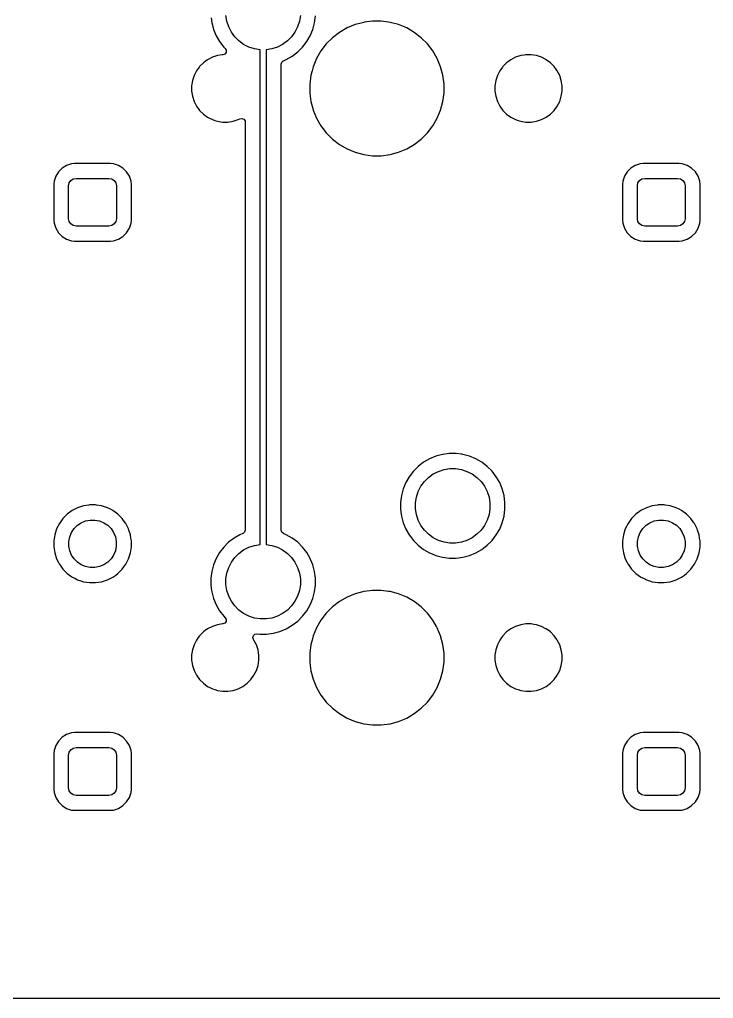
# Model space of a CAD drawing. Extents: x 72 to 176, y -104 to -43.
# Drawn here: x 130.91 to 154.15, y -104.27 to -71.51 of the extents above; entities that cross this region are included whole.
import ezdxf

# ---------------------------------------------------------------- set-up
doc = ezdxf.new("R2010")
doc.units = 0
doc.layers.add('BLACK', color=7, linetype='CONTINUOUS')

msp = doc.modelspace()

# ---------------------------------------------------------------- linework, layer by layer
at = {"layer": 'BLACK', "linetype": 'CONTINUOUS'}
for p, q in [((137.849538, -71.570557), (137.818853, -71.376824)), ((140.311147, -71.376824), (140.280462, -71.570557)), ((140.785548, -71.620988), (140.8155, -71.393484)), ((137.323319, -71.460473), (137.344452, -71.620988)), ((137.344452, -71.620988), (137.391347, -71.796004)), ((137.910151, -71.757104), (137.849538, -71.570557)), ((140.280462, -71.570557), (140.219849, -71.757104)), ((140.726158, -71.842637), (140.785548, -71.620988)), ((142.150038, -71.683114), (141.877499, -71.796004)), ((142.150048, -71.683111), (142.150038, -71.683114)), ((142.300268, -71.64286), (142.150048, -71.683111)), ((142.435007, -71.606757), (142.300268, -71.64286)), ((142.449085, -71.604903), (142.435007, -71.606757)), ((142.727486, -71.56825), (142.449085, -71.604903)), ((142.727494, -71.56825), (142.727486, -71.56825)), ((143.022506, -71.56825), (142.727494, -71.56825)), ((143.022513, -71.56825), (143.022506, -71.56825)), ((143.266113, -71.600321), (143.022513, -71.56825)), ((143.314993, -71.606757), (143.266113, -71.600321)), ((143.599952, -71.683111), (143.314993, -71.606757)), ((143.599954, -71.683112), (143.599952, -71.683111)), ((143.599961, -71.683114), (143.599954, -71.683112)), ((143.8725, -71.796004), (143.599961, -71.683114)), ((137.391347, -71.796004), (137.403842, -71.842637)), ((137.403842, -71.842637), (137.49165, -72.054626)), ((137.49165, -72.054626), (137.491657, -72.05464)), ((137.491657, -72.05464), (137.606392, -72.253367)), ((137.9992, -71.931873), (137.910151, -71.757104)), ((138.114493, -72.09056), (137.9992, -71.931873)), ((140.1308, -71.931873), (140.015507, -72.09056)), ((140.219849, -71.757104), (140.1308, -71.931873)), ((140.523611, -72.253362), (140.638344, -72.054638)), ((140.638344, -72.054638), (140.726158, -71.842637)), ((141.622006, -71.943511), (141.387959, -72.123102)), ((141.877489, -71.796008), (141.622006, -71.943511)), ((141.877499, -71.796004), (141.877489, -71.796008)), ((143.87251, -71.796008), (143.8725, -71.796004)), ((144.127993, -71.943511), (143.87251, -71.796008)), ((144.36204, -72.123102), (144.127993, -71.943511)), ((137.606392, -72.253367), (137.746081, -72.435411)), ((138.25319, -72.229257), (138.114493, -72.09056)), ((138.411877, -72.34455), (138.25319, -72.229257)), ((138.586646, -72.433599), (138.411877, -72.34455)), ((139.718123, -72.34455), (139.543354, -72.433599)), ((139.87681, -72.229257), (139.718123, -72.34455)), ((140.015507, -72.09056), (139.87681, -72.229257)), ((140.383919, -72.435411), (140.523611, -72.253362)), ((141.179352, -72.331709), (140.999761, -72.565756)), ((141.179358, -72.331702), (141.179352, -72.331709)), ((141.387952, -72.123108), (141.179358, -72.331702)), ((141.387959, -72.123102), (141.387952, -72.123108)), ((144.362047, -72.123108), (144.36204, -72.123102)), ((144.570641, -72.331702), (144.362047, -72.123108)), ((144.570647, -72.331709), (144.570641, -72.331702)), ((144.750238, -72.565756), (144.570647, -72.331709)), ((137.531443, -72.720964), (137.36296, -72.775706)), ((137.706423, -72.693249), (137.531443, -72.720964)), ((137.707967, -72.693128), (137.706423, -72.693249)), ((137.713403, -72.692934), (137.707967, -72.693128)), ((137.778867, -72.668517), (137.713403, -72.692934)), ((137.746081, -72.435411), (137.746089, -72.43542)), ((137.746089, -72.43542), (137.792238, -72.481569)), ((137.820739, -72.612584), (137.778867, -72.668517)), ((137.792238, -72.481569), (137.825723, -72.542892)), ((137.825723, -72.542892), (137.820739, -72.612584)), ((138.773193, -72.494212), (138.586646, -72.433599)), ((138.965, -72.524591), (138.773193, -72.494212)), ((138.965, -89.082908), (138.965, -72.524591)), ((139.356807, -72.494212), (139.165, -72.524591)), ((139.165, -72.524591), (139.165, -89.082908)), ((139.543354, -72.433599), (139.356807, -72.494212)), ((140.039612, -72.737361), (140.221661, -72.597669)), ((140.221661, -72.597669), (140.221665, -72.597664)), ((140.221665, -72.597664), (140.22167, -72.597661)), ((140.22167, -72.597661), (140.383911, -72.43542)), ((140.383911, -72.43542), (140.383914, -72.435415)), ((140.383914, -72.435415), (140.383919, -72.435411)), ((140.999761, -72.565756), (140.852258, -72.821239)), ((144.896815, -72.819636), (144.750238, -72.565756)), ((147.691443, -72.720964), (147.52296, -72.775706)), ((147.808095, -72.702488), (147.691443, -72.720964)), ((147.866421, -72.69325), (147.808095, -72.702488)), ((148.043579, -72.69325), (147.866421, -72.69325)), ((148.131067, -72.707107), (148.043579, -72.69325)), ((148.218556, -72.720964), (148.131067, -72.707107)), ((148.387039, -72.775706), (148.218556, -72.720964)), ((137.061783, -72.960269), (136.936519, -73.085533)), ((137.061784, -72.960269), (137.061783, -72.960269)), ((137.061786, -72.960267), (137.061784, -72.960269)), ((137.123338, -72.915546), (137.061786, -72.960267)), ((137.205109, -72.856136), (137.123338, -72.915546)), ((137.362957, -72.775707), (137.205109, -72.856136)), ((137.36296, -72.775706), (137.362957, -72.775707)), ((139.6655, -73.007596), (139.685185, -72.940557)), ((139.6655, -73.671236), (139.6655, -73.007596)), ((139.685185, -72.940557), (139.737989, -72.894802)), ((139.737989, -72.894802), (139.742048, -72.893035)), ((139.742048, -72.893035), (139.840876, -72.852099)), ((139.840876, -72.852098), (139.840888, -72.852094)), ((139.840876, -72.852099), (139.840876, -72.852098)), ((139.840888, -72.852094), (140.039612, -72.737361)), ((140.852254, -72.821249), (140.739364, -73.093788)), ((140.852258, -72.821239), (140.852254, -72.821249)), ((144.897743, -72.821243), (144.896815, -72.819636)), ((145.010639, -73.093798), (144.897743, -72.821243)), ((147.221783, -72.960269), (147.096519, -73.085533)), ((147.221784, -72.960269), (147.221783, -72.960269)), ((147.221786, -72.960267), (147.221784, -72.960269)), ((147.283338, -72.915546), (147.221786, -72.960267)), ((147.365109, -72.856136), (147.283338, -72.915546)), ((147.522957, -72.775707), (147.365109, -72.856136)), ((147.52296, -72.775706), (147.522957, -72.775707)), ((148.387042, -72.775707), (148.387039, -72.775706)), ((148.536953, -72.852092), (148.387042, -72.775707)), ((148.54489, -72.856136), (148.536953, -72.852092)), ((148.688214, -72.960267), (148.54489, -72.856136)), ((148.813483, -73.085536), (148.688214, -72.960267)), ((136.832386, -73.228859), (136.751957, -73.386707)), ((136.918643, -73.110138), (136.832386, -73.228859)), ((136.936517, -73.085536), (136.918643, -73.110138)), ((136.936519, -73.085534), (136.936517, -73.085536)), ((136.936519, -73.085533), (136.936519, -73.085534)), ((140.663006, -73.378765), (140.6245, -73.671236)), ((140.663008, -73.378754), (140.663006, -73.378765)), ((140.703172, -73.22886), (140.663008, -73.378754)), ((140.739361, -73.093798), (140.703172, -73.22886)), ((140.739364, -73.093788), (140.739361, -73.093798)), ((145.086993, -73.378757), (145.010639, -73.093798)), ((145.1255, -73.671244), (145.086993, -73.378757)), ((146.992386, -73.228859), (146.911957, -73.386707)), ((147.078643, -73.110138), (146.992386, -73.228859)), ((147.096517, -73.085536), (147.078643, -73.110138)), ((147.096519, -73.085534), (147.096517, -73.085536)), ((147.096519, -73.085533), (147.096519, -73.085534)), ((148.894261, -73.196718), (148.813483, -73.085536)), ((148.917613, -73.228859), (148.894261, -73.196718)), ((148.998042, -73.386707), (148.917613, -73.228859)), ((136.697214, -73.555193), (136.6695, -73.730171)), ((136.751956, -73.38671), (136.697214, -73.555193)), ((136.751957, -73.386707), (136.751956, -73.38671)), ((139.6655, -77.028733), (139.6655, -73.671236)), ((140.6245, -73.671236), (140.6245, -73.966263)), ((145.1255, -73.730171), (145.1255, -73.671244)), ((146.857214, -73.555193), (146.8295, -73.730171)), ((146.911956, -73.38671), (146.857214, -73.555193)), ((146.911957, -73.386707), (146.911956, -73.38671)), ((148.998042, -73.386708), (148.998042, -73.386707)), ((149.052786, -73.555195), (148.998042, -73.386708)), ((149.0805, -73.730171), (149.052786, -73.555195)), ((136.6695, -73.730171), (136.6695, -73.907328)), ((136.6695, -73.907328), (136.697214, -74.082306)), ((140.6245, -73.966263), (140.639778, -74.082305)), ((145.086993, -74.258743), (145.1255, -73.966256)), ((145.1255, -73.966256), (145.1255, -73.730171)), ((146.8295, -73.730171), (146.8295, -73.907328)), ((146.8295, -73.907328), (146.857214, -74.082306)), ((149.052786, -74.082305), (149.0805, -73.907329)), ((149.0805, -73.907329), (149.0805, -73.730171)), ((136.697214, -74.082306), (136.751956, -74.250789)), ((136.751956, -74.250789), (136.751957, -74.250792)), ((136.751957, -74.250792), (136.801724, -74.348463)), ((136.801724, -74.348463), (136.832386, -74.40864)), ((140.639778, -74.082305), (140.663007, -74.258743)), ((140.663007, -74.258743), (140.725835, -74.493221)), ((145.010639, -74.543702), (145.086993, -74.258743)), ((146.857214, -74.082306), (146.911956, -74.250789)), ((146.911956, -74.250789), (146.911957, -74.250792)), ((146.911957, -74.250792), (146.961724, -74.348463)), ((146.961724, -74.348463), (146.992386, -74.40864)), ((148.917614, -74.40864), (148.998042, -74.250792)), ((148.998042, -74.250792), (149.052786, -74.082305)), ((136.832386, -74.40864), (136.936517, -74.551964)), ((136.936517, -74.551964), (137.061786, -74.677233)), ((137.061786, -74.677233), (137.20511, -74.781364)), ((140.725835, -74.493221), (140.739361, -74.543701)), ((140.739361, -74.543701), (140.739364, -74.543711)), ((140.739364, -74.543711), (140.852254, -74.81625)), ((144.897743, -74.816257), (145.010639, -74.543702)), ((146.992386, -74.40864), (147.096517, -74.551964)), ((147.096517, -74.551964), (147.221786, -74.677233)), ((147.221786, -74.677233), (147.36511, -74.781364)), ((148.54489, -74.781364), (148.688214, -74.677233)), ((148.688214, -74.677233), (148.813483, -74.551964)), ((148.813483, -74.551964), (148.917614, -74.40864)), ((137.20511, -74.781364), (137.24512, -74.80175)), ((137.24512, -74.80175), (137.362957, -74.861792)), ((137.362957, -74.861792), (137.36296, -74.861793)), ((137.36296, -74.861793), (137.447201, -74.889164)), ((137.447201, -74.889164), (137.531445, -74.916536)), ((137.531445, -74.916536), (137.706421, -74.94425)), ((137.706421, -74.94425), (137.706422, -74.94425)), ((137.706422, -74.94425), (137.883578, -74.94425)), ((137.883578, -74.94425), (137.883579, -74.94425)), ((137.883579, -74.94425), (138.058555, -74.916536)), ((138.058555, -74.916536), (138.227042, -74.861792)), ((138.227042, -74.861792), (138.284205, -74.832665)), ((138.284205, -74.832665), (138.352873, -74.819769)), ((138.352873, -74.819769), (138.417613, -74.846044)), ((138.417613, -74.846044), (138.457871, -74.90315)), ((138.457871, -74.90315), (138.4645, -74.94315)), ((138.4645, -74.94315), (138.4645, -88.599903)), ((140.852254, -74.81625), (140.852258, -74.81626)), ((140.852258, -74.81626), (140.999761, -75.071743)), ((144.750238, -75.071744), (144.897743, -74.816257)), ((147.36511, -74.781364), (147.40512, -74.80175)), ((147.40512, -74.80175), (147.522957, -74.861792)), ((147.522957, -74.861792), (147.52296, -74.861793)), ((147.52296, -74.861793), (147.607201, -74.889164)), ((147.607201, -74.889164), (147.691445, -74.916536)), ((147.691445, -74.916536), (147.866421, -74.94425)), ((147.866421, -74.94425), (147.866422, -74.94425)), ((147.866422, -74.94425), (148.043578, -74.94425)), ((148.043578, -74.94425), (148.043579, -74.94425)), ((148.043579, -74.94425), (148.218555, -74.916536)), ((148.218555, -74.916536), (148.387042, -74.861792)), ((148.387042, -74.861792), (148.54489, -74.781364)), ((140.999761, -75.071743), (141.179352, -75.30579)), ((141.179352, -75.30579), (141.179358, -75.305797)), ((141.179358, -75.305797), (141.387952, -75.514391)), ((144.362042, -75.514396), (144.570646, -75.305792)), ((144.570646, -75.305792), (144.750238, -75.071744)), ((141.387952, -75.514391), (141.387959, -75.514397)), ((141.387959, -75.514397), (141.622006, -75.693988)), ((144.127994, -75.693988), (144.362042, -75.514396)), ((141.622006, -75.693988), (141.877489, -75.841491)), ((141.877489, -75.841491), (141.87749, -75.841491)), ((141.87749, -75.841491), (141.877493, -75.841493)), ((141.877493, -75.841493), (142.150048, -75.954389)), ((142.150048, -75.954389), (142.435007, -76.030743)), ((143.314993, -76.030743), (143.599952, -75.954389)), ((143.599952, -75.954389), (143.872507, -75.841493)), ((143.872507, -75.841493), (144.127994, -75.693988)), ((132.749981, -76.328251), (132.647203, -76.33875)), ((132.749998, -76.32825), (132.749981, -76.328251)), ((133.95001, -76.32825), (132.749998, -76.32825)), ((134.052795, -76.33875), (133.95001, -76.32825)), ((142.435007, -76.030743), (142.727494, -76.06925)), ((142.727494, -76.06925), (142.727501, -76.06925)), ((142.727501, -76.06925), (143.022499, -76.06925)), ((143.022499, -76.06925), (143.022506, -76.06925)), ((143.022506, -76.06925), (143.314993, -76.030743)), ((151.799981, -76.328251), (151.697203, -76.33875)), ((151.799998, -76.32825), (151.799981, -76.328251)), ((153.00001, -76.32825), (151.799998, -76.32825)), ((153.102795, -76.33875), (153.00001, -76.32825)), ((132.207289, -76.610092), (132.115187, -76.759413)), ((132.331342, -76.486039), (132.207289, -76.610092)), ((132.480663, -76.393937), (132.331342, -76.486039)), ((132.480668, -76.393935), (132.480663, -76.393937)), ((132.6472, -76.338751), (132.480668, -76.393935)), ((132.647203, -76.33875), (132.6472, -76.338751)), ((134.052797, -76.338751), (134.052795, -76.33875)), ((134.219334, -76.393936), (134.052797, -76.338751)), ((134.368656, -76.486038), (134.219334, -76.393936)), ((134.492712, -76.610094), (134.368656, -76.486038)), ((134.584814, -76.759416), (134.492712, -76.610094)), ((151.257289, -76.610092), (151.165187, -76.759413)), ((151.381342, -76.486039), (151.257289, -76.610092)), ((151.530663, -76.393937), (151.381342, -76.486039)), ((151.530668, -76.393935), (151.530663, -76.393937)), ((151.6972, -76.338751), (151.530668, -76.393935)), ((151.697203, -76.33875), (151.6972, -76.338751)), ((153.102797, -76.338751), (153.102795, -76.33875)), ((153.269334, -76.393936), (153.102797, -76.338751)), ((153.418656, -76.486038), (153.269334, -76.393936)), ((153.542712, -76.610094), (153.418656, -76.486038)), ((153.634814, -76.759416), (153.542712, -76.610094)), ((132.06, -76.925954), (132.0495, -77.028733)), ((132.060001, -76.925954), (132.06, -76.925954)), ((132.115186, -76.759416), (132.060001, -76.925953)), ((132.060001, -76.925953), (132.060001, -76.925954)), ((132.115187, -76.759413), (132.115186, -76.759416)), ((132.55, -77.07875), (132.56903, -76.983079)), ((132.56903, -76.983079), (132.623223, -76.901973)), ((132.623223, -76.901973), (132.704329, -76.84778)), ((132.704329, -76.84778), (132.8, -76.82875)), ((132.8, -76.82875), (133.9, -76.82875)), ((133.9, -76.82875), (133.995671, -76.84778)), ((133.995671, -76.84778), (134.076777, -76.901973)), ((134.076777, -76.901973), (134.13097, -76.983079)), ((134.13097, -76.983079), (134.15, -77.07875)), ((134.639999, -76.925953), (134.584814, -76.759416)), ((134.650499, -77.028742), (134.639999, -76.925953)), ((151.11, -76.925954), (151.0995, -77.028733)), ((151.110001, -76.925954), (151.11, -76.925954)), ((151.165186, -76.759416), (151.110001, -76.925953)), ((151.110001, -76.925953), (151.110001, -76.925954)), ((151.165187, -76.759413), (151.165186, -76.759416)), ((151.6, -77.07875), (151.61903, -76.983079)), ((151.61903, -76.983079), (151.673223, -76.901973)), ((151.673223, -76.901973), (151.754329, -76.84778)), ((151.754329, -76.84778), (151.85, -76.82875)), ((151.85, -76.82875), (152.95, -76.82875)), ((152.95, -76.82875), (153.045671, -76.84778)), ((153.045671, -76.84778), (153.126777, -76.901973)), ((153.126777, -76.901973), (153.18097, -76.983079)), ((153.18097, -76.983079), (153.2, -77.07875)), ((153.689999, -76.925953), (153.634814, -76.759416)), ((153.700499, -77.028742), (153.689999, -76.925953)), ((132.0495, -77.028733), (132.0495, -78.228751)), ((132.55, -78.17875), (132.55, -77.07875)), ((134.15, -77.07875), (134.15, -78.17875)), ((134.6505, -78.228759), (134.650499, -77.028742)), ((139.6655, -87.674008), (139.6655, -77.028733)), ((151.0995, -77.028733), (151.0995, -78.228751)), ((151.6, -78.17875), (151.6, -77.07875)), ((153.2, -77.07875), (153.2, -78.17875)), ((153.7005, -78.228759), (153.700499, -77.028742)), ((132.0495, -78.228751), (132.049501, -78.228768)), ((132.049501, -78.228768), (132.06, -78.331546)), ((132.56903, -78.274421), (132.55, -78.17875)), ((132.623223, -78.355527), (132.56903, -78.274421)), ((134.13097, -78.274421), (134.076777, -78.355527)), ((134.15, -78.17875), (134.13097, -78.274421)), ((134.639999, -78.331547), (134.6505, -78.228759)), ((151.0995, -78.228751), (151.099501, -78.228768)), ((151.099501, -78.228768), (151.11, -78.331546)), ((151.61903, -78.274421), (151.6, -78.17875)), ((151.673223, -78.355527), (151.61903, -78.274421)), ((153.18097, -78.274421), (153.126777, -78.355527)), ((153.2, -78.17875), (153.18097, -78.274421)), ((153.689999, -78.331547), (153.7005, -78.228759)), ((132.06, -78.331546), (132.060001, -78.331549)), ((132.060001, -78.331549), (132.115185, -78.498081)), ((132.115185, -78.498081), (132.115186, -78.498084)), ((132.115186, -78.498084), (132.207288, -78.647406)), ((132.704329, -78.40972), (132.623223, -78.355527)), ((132.8, -78.42875), (132.704329, -78.40972)), ((133.9, -78.42875), (132.8, -78.42875)), ((133.995671, -78.40972), (133.9, -78.42875)), ((134.076777, -78.355527), (133.995671, -78.40972)), ((134.492712, -78.647406), (134.584814, -78.498084)), ((134.584814, -78.498084), (134.639999, -78.331547)), ((151.11, -78.331546), (151.110001, -78.331549)), ((151.110001, -78.331549), (151.165185, -78.498081)), ((151.165185, -78.498081), (151.165186, -78.498084)), ((151.165186, -78.498084), (151.257288, -78.647406)), ((151.754329, -78.40972), (151.673223, -78.355527)), ((151.85, -78.42875), (151.754329, -78.40972)), ((152.95, -78.42875), (151.85, -78.42875)), ((153.045671, -78.40972), (152.95, -78.42875)), ((153.126777, -78.355527), (153.045671, -78.40972)), ((153.542712, -78.647406), (153.634814, -78.498084)), ((153.634814, -78.498084), (153.689999, -78.331547)), ((132.207288, -78.647406), (132.331344, -78.771462)), ((132.331344, -78.771462), (132.480666, -78.863564)), ((132.480666, -78.863564), (132.647203, -78.918749)), ((132.647203, -78.918749), (132.749991, -78.92925)), ((132.749991, -78.92925), (133.950008, -78.929249)), ((133.950008, -78.929249), (134.052797, -78.918749)), ((134.052797, -78.918749), (134.219334, -78.863564)), ((134.219334, -78.863564), (134.368656, -78.771462)), ((134.368656, -78.771462), (134.492712, -78.647406)), ((151.257288, -78.647406), (151.381344, -78.771462)), ((151.381344, -78.771462), (151.530666, -78.863564)), ((151.530666, -78.863564), (151.697203, -78.918749)), ((151.697203, -78.918749), (151.799991, -78.92925)), ((151.799991, -78.92925), (153.000008, -78.929249)), ((153.000008, -78.929249), (153.102797, -78.918749)), ((153.102797, -78.918749), (153.269334, -78.863564)), ((153.269334, -78.863564), (153.418656, -78.771462)), ((153.418656, -78.771462), (153.542712, -78.647406)), ((144.851112, -86.127592), (144.639123, -86.2154)), ((144.979076, -86.093304), (144.851112, -86.127592)), ((145.072762, -86.068202), (144.979076, -86.093304)), ((145.083715, -86.066759), (145.072762, -86.068202)), ((145.300258, -86.03825), (145.083715, -86.066759)), ((145.300266, -86.03825), (145.300258, -86.03825)), ((145.529734, -86.03825), (145.300266, -86.03825)), ((145.529741, -86.03825), (145.529734, -86.03825)), ((145.719215, -86.063196), (145.529741, -86.03825)), ((145.757238, -86.068202), (145.719215, -86.063196)), ((145.978887, -86.127592), (145.757238, -86.068202)), ((146.190876, -86.2154), (145.978887, -86.127592)), ((144.258338, -86.469831), (144.096081, -86.632088)), ((144.440382, -86.330142), (144.258338, -86.469831)), ((144.639109, -86.215407), (144.440382, -86.330142)), ((144.639123, -86.2154), (144.639109, -86.215407)), ((146.19089, -86.215407), (146.190876, -86.2154)), ((146.389617, -86.330142), (146.19089, -86.215407)), ((146.571661, -86.469831), (146.389617, -86.330142)), ((146.57167, -86.469839), (146.571661, -86.469831)), ((146.733911, -86.63208), (146.57167, -86.469839)), ((143.956392, -86.814132), (143.841657, -87.012859)), ((144.096081, -86.632088), (143.956392, -86.814132)), ((144.60319, -86.838243), (144.761877, -86.72295)), ((144.761877, -86.72295), (144.936646, -86.633901)), ((144.936646, -86.633901), (145.123193, -86.573288)), ((145.123193, -86.573288), (145.316926, -86.542603)), ((145.316926, -86.542603), (145.513074, -86.542603)), ((145.513074, -86.542603), (145.706807, -86.573288)), ((145.706807, -86.573288), (145.893354, -86.633901)), ((145.893354, -86.633901), (146.068123, -86.72295)), ((146.068123, -86.72295), (146.22681, -86.838243)), ((146.733918, -86.632088), (146.733911, -86.63208)), ((146.873607, -86.814132), (146.733918, -86.632088)), ((146.873608, -86.814135), (146.873607, -86.814132)), ((146.873611, -86.814138), (146.873608, -86.814135)), ((146.988344, -87.012862), (146.873611, -86.814138)), ((143.84165, -87.012873), (143.753842, -87.224862)), ((143.841657, -87.012859), (143.84165, -87.012873)), ((144.260151, -87.310396), (144.3492, -87.135627)), ((144.3492, -87.135627), (144.464493, -86.97694)), ((144.464493, -86.97694), (144.60319, -86.838243)), ((146.22681, -86.838243), (146.365507, -86.97694)), ((146.365507, -86.97694), (146.4808, -87.135627)), ((146.4808, -87.135627), (146.569849, -87.310396)), ((147.076158, -87.224863), (146.988344, -87.012862)), ((143.694451, -87.44652), (143.6645, -87.674008)), ((143.694453, -87.446509), (143.694451, -87.44652)), ((143.753842, -87.224862), (143.694453, -87.446509)), ((144.199538, -87.496943), (144.260151, -87.310396)), ((146.569849, -87.310396), (146.630462, -87.496943)), ((147.135548, -87.446512), (147.076158, -87.224863)), ((147.1655, -87.674016), (147.135548, -87.446512)), ((133.045465, -87.790272), (132.850776, -87.853531)), ((133.223329, -87.762101), (133.045465, -87.790272)), ((133.247648, -87.75825), (133.223329, -87.762101)), ((133.452352, -87.75825), (133.247648, -87.75825)), ((133.479995, -87.762628), (133.452352, -87.75825)), ((133.654534, -87.790272), (133.479995, -87.762628)), ((133.849223, -87.853531), (133.654534, -87.790272)), ((139.6655, -88.599903), (139.6655, -87.674008)), ((143.6645, -87.674008), (143.6645, -87.903491)), ((144.168853, -87.690676), (144.199538, -87.496943)), ((144.168853, -87.886824), (144.168853, -87.690676)), ((146.630462, -87.496943), (146.661147, -87.690676)), ((146.661147, -87.690676), (146.661147, -87.886824)), ((147.1655, -87.903484), (147.1655, -87.674016)), ((152.095465, -87.790272), (151.900776, -87.853531)), ((152.273329, -87.762101), (152.095465, -87.790272)), ((152.297648, -87.75825), (152.273329, -87.762101)), ((152.502352, -87.75825), (152.297648, -87.75825)), ((152.529995, -87.762628), (152.502352, -87.75825)), ((152.704534, -87.790272), (152.529995, -87.762628)), ((152.899223, -87.853531), (152.704534, -87.790272)), ((132.502786, -88.066778), (132.358028, -88.211536)), ((132.668386, -87.946465), (132.502786, -88.066778)), ((132.850776, -87.853531), (132.668386, -87.946465)), ((133.947273, -87.903491), (133.849223, -87.853531)), ((134.03161, -87.946463), (133.947273, -87.903491)), ((134.031612, -87.946464), (134.03161, -87.946463)), ((134.031613, -87.946465), (134.031612, -87.946464)), ((134.197213, -88.066778), (134.031613, -87.946465)), ((134.341971, -88.211536), (134.197213, -88.066778)), ((143.6645, -87.903491), (143.685998, -88.066778)), ((143.685998, -88.066778), (143.694452, -88.130988)), ((144.199538, -88.080557), (144.168853, -87.886824)), ((144.260151, -88.267104), (144.199538, -88.080557)), ((146.630462, -88.080557), (146.569849, -88.267104)), ((146.661147, -87.886824), (146.630462, -88.080557)), ((147.135548, -88.130988), (147.1655, -87.903484)), ((151.552786, -88.066778), (151.408028, -88.211536)), ((151.718386, -87.946465), (151.552786, -88.066778)), ((151.900776, -87.853531), (151.718386, -87.946465)), ((152.997273, -87.903491), (152.899223, -87.853531)), ((153.08161, -87.946463), (152.997273, -87.903491)), ((153.081612, -87.946464), (153.08161, -87.946463)), ((153.081613, -87.946465), (153.081612, -87.946464)), ((153.247213, -88.066778), (153.081613, -87.946465)), ((153.391971, -88.211536), (153.247213, -88.066778)), ((132.237715, -88.377136), (132.144781, -88.559526)), ((132.358028, -88.211536), (132.237715, -88.377136)), ((132.731592, -88.551235), (132.842485, -88.440342)), ((132.842485, -88.440342), (132.972883, -88.353213)), ((132.972883, -88.353213), (133.117772, -88.293198)), ((133.117772, -88.293198), (133.271586, -88.262602)), ((133.271586, -88.262602), (133.428414, -88.262602)), ((133.428414, -88.262602), (133.582228, -88.293198)), ((133.582228, -88.293198), (133.727117, -88.353213)), ((133.727117, -88.353213), (133.857515, -88.440342)), ((133.857515, -88.440342), (133.968408, -88.551235)), ((134.444485, -88.352637), (134.341971, -88.211536)), ((134.462287, -88.37714), (134.444485, -88.352637)), ((134.521503, -88.493357), (134.462287, -88.37714)), ((143.694452, -88.130988), (143.694453, -88.13099)), ((143.694453, -88.13099), (143.753842, -88.352637)), ((143.753842, -88.352637), (143.84165, -88.564626)), ((144.3492, -88.441873), (144.260151, -88.267104)), ((144.464493, -88.60056), (144.3492, -88.441873)), ((146.4808, -88.441873), (146.365507, -88.60056)), ((146.569849, -88.267104), (146.4808, -88.441873)), ((146.988344, -88.564638), (147.076158, -88.352637)), ((147.076158, -88.352637), (147.135548, -88.130988)), ((151.287715, -88.377136), (151.194781, -88.559526)), ((151.408028, -88.211536), (151.287715, -88.377136)), ((151.781592, -88.551235), (151.892485, -88.440342)), ((151.892485, -88.440342), (152.022883, -88.353213)), ((152.022883, -88.353213), (152.167772, -88.293198)), ((152.167772, -88.293198), (152.321586, -88.262602)), ((152.321586, -88.262602), (152.478414, -88.262602)), ((152.478414, -88.262602), (152.632228, -88.293198)), ((152.632228, -88.293198), (152.777117, -88.353213)), ((152.777117, -88.353213), (152.907515, -88.440342)), ((152.907515, -88.440342), (153.018408, -88.551235)), ((153.494485, -88.352637), (153.391971, -88.211536)), ((153.512287, -88.37714), (153.494485, -88.352637)), ((153.571503, -88.493357), (153.512287, -88.37714)), ((132.081522, -88.754215), (132.0495, -88.956398)), ((132.144781, -88.559526), (132.081522, -88.754215)), ((132.584448, -88.826522), (132.644463, -88.681633)), ((132.644463, -88.681633), (132.731592, -88.551235)), ((133.968408, -88.551235), (134.055537, -88.681633)), ((134.055537, -88.681633), (134.115552, -88.826522)), ((134.555218, -88.559526), (134.521503, -88.493357)), ((134.555218, -88.559528), (134.555218, -88.559526)), ((134.55522, -88.559531), (134.555218, -88.559528)), ((134.569775, -88.604327), (134.55522, -88.559531)), ((134.618477, -88.754215), (134.569775, -88.604327)), ((134.636838, -88.870139), (134.618477, -88.754215)), ((138.289101, -88.755411), (138.090382, -88.870142)), ((138.289109, -88.755407), (138.289101, -88.755411)), ((138.289112, -88.755406), (138.289109, -88.755407)), ((138.387963, -88.714459), (138.289112, -88.755406)), ((138.392011, -88.712697), (138.387963, -88.714459)), ((138.444815, -88.666942), (138.392011, -88.712697)), ((138.4645, -88.599903), (138.444815, -88.666942)), ((139.665579, -88.604327), (139.6655, -88.599903)), ((139.687643, -88.670622), (139.665579, -88.604327)), ((139.742045, -88.714463), (139.687643, -88.670622)), ((139.840888, -88.755406), (139.742045, -88.714463)), ((139.840893, -88.755409), (139.840888, -88.755406)), ((139.840898, -88.755411), (139.840893, -88.755409)), ((140.039617, -88.870142), (139.840898, -88.755411)), ((143.84165, -88.564626), (143.841657, -88.56464)), ((143.841657, -88.56464), (143.956392, -88.763367)), ((143.956392, -88.763367), (144.096081, -88.945411)), ((144.60319, -88.739257), (144.464493, -88.60056)), ((144.761877, -88.85455), (144.60319, -88.739257)), ((146.22681, -88.739257), (146.068123, -88.85455)), ((146.365507, -88.60056), (146.22681, -88.739257)), ((146.733919, -88.945411), (146.873611, -88.763362)), ((146.873611, -88.763362), (146.988344, -88.564638)), ((151.131522, -88.754215), (151.0995, -88.956398)), ((151.194781, -88.559526), (151.131522, -88.754215)), ((151.634448, -88.826522), (151.694463, -88.681633)), ((151.694463, -88.681633), (151.781592, -88.551235)), ((153.018408, -88.551235), (153.105537, -88.681633)), ((153.105537, -88.681633), (153.165552, -88.826522)), ((153.605218, -88.559526), (153.571503, -88.493357)), ((153.605218, -88.559528), (153.605218, -88.559526)), ((153.60522, -88.559531), (153.605218, -88.559528)), ((153.619775, -88.604327), (153.60522, -88.559531)), ((153.668477, -88.754215), (153.619775, -88.604327)), ((153.686838, -88.870139), (153.668477, -88.754215)), ((132.0495, -88.956398), (132.0495, -89.161101)), ((132.553852, -88.980336), (132.584448, -88.826522)), ((132.553852, -89.137164), (132.553852, -88.980336)), ((134.115552, -88.826522), (134.146148, -88.980336)), ((134.146148, -88.980336), (134.146148, -89.137164)), ((134.6505, -88.956398), (134.636838, -88.870139)), ((134.6505, -89.161102), (134.6505, -88.956398)), ((137.908338, -89.009831), (137.746081, -89.172088)), ((138.090382, -88.870142), (137.908338, -89.009831)), ((138.773193, -89.113288), (138.965, -89.082908)), ((139.165, -89.082908), (139.356807, -89.113288)), ((140.221661, -89.009831), (140.039617, -88.870142)), ((140.22167, -89.009839), (140.221661, -89.009831)), ((140.383911, -89.17208), (140.22167, -89.009839)), ((144.096081, -88.945411), (144.096089, -88.94542)), ((144.096089, -88.94542), (144.25833, -89.107661)), ((144.936646, -88.943599), (144.761877, -88.85455)), ((145.123193, -89.004212), (144.936646, -88.943599)), ((145.316926, -89.034897), (145.123193, -89.004212)), ((145.513074, -89.034897), (145.316926, -89.034897)), ((145.706807, -89.004212), (145.513074, -89.034897)), ((145.893354, -88.943599), (145.706807, -89.004212)), ((146.068123, -88.85455), (145.893354, -88.943599)), ((146.57167, -89.107661), (146.722932, -88.956398)), ((146.722932, -88.956398), (146.73391, -88.94542)), ((146.73391, -88.94542), (146.733919, -88.945411)), ((151.0995, -88.956398), (151.0995, -89.161101)), ((151.603852, -88.980336), (151.634448, -88.826522)), ((151.603852, -89.137164), (151.603852, -88.980336)), ((153.165552, -88.826522), (153.196148, -88.980336)), ((153.196148, -88.980336), (153.196148, -89.137164)), ((153.7005, -88.956398), (153.686838, -88.870139)), ((153.7005, -89.161102), (153.7005, -88.956398)), ((132.0495, -89.161101), (132.081522, -89.363284)), ((132.081522, -89.363284), (132.144781, -89.557973)), ((132.584448, -89.290978), (132.553852, -89.137164)), ((132.644463, -89.435867), (132.584448, -89.290978)), ((134.115552, -89.290978), (134.055537, -89.435867)), ((134.146148, -89.137164), (134.115552, -89.290978)), ((134.55522, -89.557969), (134.618477, -89.363284)), ((134.618477, -89.363284), (134.6505, -89.161102)), ((137.606392, -89.354132), (137.491657, -89.552859)), ((137.746081, -89.172088), (137.606392, -89.354132)), ((138.114493, -89.51694), (138.25319, -89.378243)), ((138.25319, -89.378243), (138.411877, -89.26295)), ((138.411877, -89.26295), (138.586646, -89.173901)), ((138.586646, -89.173901), (138.773193, -89.113288)), ((139.356807, -89.113288), (139.543354, -89.173901)), ((139.543354, -89.173901), (139.718123, -89.26295)), ((139.718123, -89.26295), (139.87681, -89.378243)), ((139.87681, -89.378243), (140.015507, -89.51694)), ((140.383918, -89.172088), (140.383911, -89.17208)), ((140.523607, -89.354132), (140.383918, -89.172088)), ((140.523608, -89.354135), (140.523607, -89.354132)), ((140.523611, -89.354138), (140.523608, -89.354135)), ((140.638344, -89.552862), (140.523611, -89.354138)), ((144.25833, -89.107661), (144.258338, -89.107668)), ((144.258338, -89.107668), (144.440382, -89.247357)), ((144.440382, -89.247357), (144.440385, -89.247358)), ((144.440385, -89.247358), (144.440388, -89.247361)), ((144.440388, -89.247361), (144.639112, -89.362094)), ((144.639112, -89.362094), (144.639117, -89.362096)), ((144.639117, -89.362096), (144.639123, -89.362099)), ((144.639123, -89.362099), (144.73048, -89.39994)), ((144.73048, -89.39994), (144.851113, -89.449908)), ((145.978887, -89.449908), (146.190888, -89.362094)), ((146.190888, -89.362094), (146.389612, -89.247361)), ((146.389612, -89.247361), (146.571661, -89.107669)), ((146.571661, -89.107669), (146.571665, -89.107664)), ((146.571665, -89.107664), (146.57167, -89.107661)), ((151.0995, -89.161101), (151.131522, -89.363284)), ((151.131522, -89.363284), (151.194781, -89.557973)), ((151.634448, -89.290978), (151.603852, -89.137164)), ((151.694463, -89.435867), (151.634448, -89.290978)), ((153.165552, -89.290978), (153.105537, -89.435867)), ((153.196148, -89.137164), (153.165552, -89.290978)), ((153.60522, -89.557969), (153.668477, -89.363284)), ((153.668477, -89.363284), (153.7005, -89.161102)), ((132.144781, -89.557973), (132.208691, -89.683403)), ((132.208691, -89.683403), (132.231502, -89.728171)), ((132.231502, -89.728171), (132.237715, -89.740363)), ((132.237715, -89.740363), (132.358028, -89.905963)), ((132.731592, -89.566265), (132.644463, -89.435867)), ((132.842485, -89.677158), (132.731592, -89.566265)), ((132.972883, -89.764287), (132.842485, -89.677158)), ((133.857515, -89.677158), (133.727117, -89.764287)), ((133.968408, -89.566265), (133.857515, -89.677158)), ((134.055537, -89.435867), (133.968408, -89.566265)), ((134.394732, -89.83334), (134.462287, -89.74036)), ((134.462287, -89.74036), (134.55522, -89.557969)), ((137.49165, -89.552873), (137.403842, -89.764862)), ((137.491657, -89.552859), (137.49165, -89.552873)), ((137.910151, -89.850396), (137.9992, -89.675627)), ((137.9992, -89.675627), (138.114493, -89.51694)), ((140.015507, -89.51694), (140.1308, -89.675627)), ((140.1308, -89.675627), (140.219849, -89.850396)), ((140.638346, -89.552867), (140.638344, -89.552862)), ((140.638349, -89.552873), (140.638346, -89.552867)), ((140.651112, -89.583687), (140.638349, -89.552873)), ((140.726158, -89.764863), (140.651112, -89.583687)), ((144.851113, -89.449908), (145.072762, -89.509298)), ((145.072762, -89.509298), (145.300266, -89.53925)), ((145.300266, -89.53925), (145.300273, -89.53925)), ((145.300273, -89.53925), (145.529727, -89.53925)), ((145.529727, -89.53925), (145.529734, -89.53925)), ((145.529734, -89.53925), (145.757238, -89.509298)), ((145.757238, -89.509298), (145.978887, -89.449908)), ((151.194781, -89.557973), (151.258691, -89.683403)), ((151.258691, -89.683403), (151.281502, -89.728171)), ((151.281502, -89.728171), (151.287715, -89.740363)), ((151.287715, -89.740363), (151.408028, -89.905963)), ((151.781592, -89.566265), (151.694463, -89.435867)), ((151.892485, -89.677158), (151.781592, -89.566265)), ((152.022883, -89.764287), (151.892485, -89.677158)), ((152.907515, -89.677158), (152.777117, -89.764287)), ((153.018408, -89.566265), (152.907515, -89.677158)), ((153.105537, -89.435867), (153.018408, -89.566265)), ((153.444732, -89.83334), (153.512287, -89.74036)), ((153.512287, -89.74036), (153.60522, -89.557969)), ((132.358028, -89.905963), (132.502786, -90.050721)), ((132.502786, -90.050721), (132.657749, -90.163306)), ((133.117772, -89.824302), (132.972883, -89.764287)), ((133.271586, -89.854898), (133.117772, -89.824302)), ((133.428414, -89.854898), (133.271586, -89.854898)), ((133.582228, -89.824302), (133.428414, -89.854898)), ((133.727117, -89.764287), (133.582228, -89.824302)), ((134.12459, -90.103482), (134.197213, -90.050721)), ((134.197213, -90.050721), (134.197215, -90.050718)), ((134.197215, -90.050718), (134.197219, -90.050716)), ((134.197219, -90.050716), (134.341966, -89.905969)), ((134.341966, -89.905969), (134.341968, -89.905965)), ((134.341968, -89.905965), (134.341971, -89.905963)), ((134.341971, -89.905963), (134.394732, -89.83334)), ((137.344451, -89.98652), (137.3145, -90.214008)), ((137.344453, -89.986509), (137.344451, -89.98652)), ((137.403842, -89.764862), (137.344453, -89.986509)), ((137.818853, -90.230676), (137.849538, -90.036943)), ((137.849538, -90.036943), (137.910151, -89.850396)), ((140.219849, -89.850396), (140.280462, -90.036943)), ((140.280462, -90.036943), (140.311147, -90.230676)), ((140.785548, -89.986512), (140.726158, -89.764863)), ((140.8155, -90.214016), (140.785548, -89.986512)), ((151.408028, -89.905963), (151.552786, -90.050721)), ((151.552786, -90.050721), (151.707749, -90.163306)), ((152.167772, -89.824302), (152.022883, -89.764287)), ((152.321586, -89.854898), (152.167772, -89.824302)), ((152.478414, -89.854898), (152.321586, -89.854898)), ((152.632228, -89.824302), (152.478414, -89.854898)), ((152.777117, -89.764287), (152.632228, -89.824302)), ((153.17459, -90.103482), (153.247213, -90.050721)), ((153.247213, -90.050721), (153.247215, -90.050718)), ((153.247215, -90.050718), (153.247219, -90.050716)), ((153.247219, -90.050716), (153.391966, -89.905969)), ((153.391966, -89.905969), (153.391968, -89.905965)), ((153.391968, -89.905965), (153.391971, -89.905963)), ((153.391971, -89.905963), (153.444732, -89.83334)), ((132.657749, -90.163306), (132.66839, -90.171037)), ((132.66839, -90.171037), (132.752741, -90.214016)), ((132.752741, -90.214016), (132.850776, -90.263968)), ((132.850776, -90.263968), (132.850778, -90.263968)), ((132.850778, -90.263968), (132.850781, -90.26397)), ((132.850781, -90.26397), (132.955137, -90.297877)), ((132.955137, -90.297877), (133.045465, -90.327227)), ((133.045465, -90.327227), (133.146557, -90.343238)), ((133.146557, -90.343238), (133.247648, -90.35925)), ((133.247648, -90.35925), (133.247649, -90.35925)), ((133.247649, -90.35925), (133.452351, -90.35925)), ((133.452351, -90.35925), (133.452352, -90.35925)), ((133.452352, -90.35925), (133.654534, -90.327227)), ((133.654534, -90.327227), (133.849219, -90.26397)), ((133.849219, -90.26397), (134.03161, -90.171037)), ((134.03161, -90.171037), (134.12459, -90.103482)), ((137.3145, -90.214008), (137.3145, -90.443491)), ((137.818853, -90.426824), (137.818853, -90.230676)), ((140.311147, -90.230676), (140.311147, -90.426824)), ((140.8155, -90.443484), (140.8155, -90.214016)), ((151.707749, -90.163306), (151.71839, -90.171037)), ((151.71839, -90.171037), (151.802741, -90.214016)), ((151.802741, -90.214016), (151.900776, -90.263968)), ((151.900776, -90.263968), (151.900778, -90.263968)), ((151.900778, -90.263968), (151.900781, -90.26397)), ((151.900781, -90.26397), (152.005137, -90.297877)), ((152.005137, -90.297877), (152.095465, -90.327227)), ((152.095465, -90.327227), (152.196557, -90.343238)), ((152.196557, -90.343238), (152.297648, -90.35925)), ((152.297648, -90.35925), (152.297649, -90.35925)), ((152.297649, -90.35925), (152.502351, -90.35925)), ((152.502351, -90.35925), (152.502352, -90.35925)), ((152.502352, -90.35925), (152.704534, -90.327227)), ((152.704534, -90.327227), (152.899219, -90.26397)), ((152.899219, -90.26397), (153.08161, -90.171037)), ((153.08161, -90.171037), (153.17459, -90.103482)), ((137.3145, -90.443491), (137.337509, -90.61825)), ((137.337509, -90.61825), (137.344452, -90.670988)), ((137.344452, -90.670988), (137.391347, -90.846004)), ((137.849538, -90.620557), (137.818853, -90.426824)), ((137.910151, -90.807104), (137.849538, -90.620557)), ((140.280462, -90.620557), (140.219849, -90.807104)), ((140.311147, -90.426824), (140.280462, -90.620557)), ((140.726158, -90.892637), (140.785548, -90.670988)), ((140.785548, -90.670988), (140.8155, -90.443484)), ((142.150038, -90.733114), (141.877499, -90.846004)), ((142.150048, -90.733111), (142.150038, -90.733114)), ((142.435007, -90.656757), (142.150048, -90.733111)), ((142.449085, -90.654903), (142.435007, -90.656757)), ((142.727486, -90.61825), (142.449085, -90.654903)), ((142.727494, -90.61825), (142.727486, -90.61825)), ((143.022506, -90.61825), (142.727494, -90.61825)), ((143.022513, -90.61825), (143.022506, -90.61825)), ((143.266113, -90.650321), (143.022513, -90.61825)), ((143.314993, -90.656757), (143.266113, -90.650321)), ((143.599952, -90.733111), (143.314993, -90.656757)), ((143.599954, -90.733112), (143.599952, -90.733111)), ((143.599961, -90.733114), (143.599954, -90.733112)), ((143.8725, -90.846004), (143.599961, -90.733114)), ((137.391347, -90.846004), (137.403842, -90.892637)), ((137.403842, -90.892637), (137.49165, -91.104626)), ((137.9992, -90.981873), (137.910151, -90.807104)), ((138.114493, -91.14056), (137.9992, -90.981873)), ((140.1308, -90.981873), (140.015507, -91.14056)), ((140.219849, -90.807104), (140.1308, -90.981873)), ((140.638344, -91.104638), (140.726158, -90.892637)), ((141.622006, -90.993511), (141.387959, -91.173102)), ((141.877489, -90.846008), (141.622006, -90.993511)), ((141.877499, -90.846004), (141.877489, -90.846008)), ((143.87251, -90.846008), (143.8725, -90.846004)), ((144.127993, -90.993511), (143.87251, -90.846008)), ((144.36204, -91.173102), (144.127993, -90.993511)), ((137.49165, -91.104626), (137.491657, -91.10464)), ((137.491657, -91.10464), (137.606392, -91.303367)), ((137.606392, -91.303367), (137.746081, -91.485411)), ((138.25319, -91.279257), (138.114493, -91.14056)), ((138.411877, -91.39455), (138.25319, -91.279257)), ((138.586646, -91.483599), (138.411877, -91.39455)), ((139.718123, -91.39455), (139.543354, -91.483599)), ((139.87681, -91.279257), (139.718123, -91.39455)), ((140.015507, -91.14056), (139.87681, -91.279257)), ((140.383919, -91.485411), (140.523611, -91.303362)), ((140.523611, -91.303362), (140.638344, -91.104638)), ((141.179352, -91.381709), (140.999761, -91.615756)), ((141.179358, -91.381702), (141.179352, -91.381709)), ((141.387952, -91.173108), (141.179358, -91.381702)), ((141.387959, -91.173102), (141.387952, -91.173108)), ((144.362047, -91.173108), (144.36204, -91.173102)), ((144.570641, -91.381702), (144.362047, -91.173108)), ((144.570647, -91.381709), (144.570641, -91.381702)), ((144.750238, -91.615756), (144.570647, -91.381709)), ((137.778867, -91.718517), (137.713403, -91.742934)), ((137.746081, -91.485411), (137.746089, -91.48542)), ((137.746089, -91.48542), (137.792238, -91.531569)), ((137.820739, -91.662584), (137.778867, -91.718517)), ((137.792238, -91.531569), (137.825723, -91.592892)), ((137.825723, -91.592892), (137.820739, -91.662584)), ((138.773193, -91.544212), (138.586646, -91.483599)), ((138.966926, -91.574897), (138.773193, -91.544212)), ((139.163074, -91.574897), (138.966926, -91.574897)), ((139.356807, -91.544212), (139.163074, -91.574897)), ((139.543354, -91.483599), (139.356807, -91.544212)), ((140.039612, -91.787361), (140.221661, -91.647669)), ((140.221661, -91.647669), (140.221665, -91.647664)), ((140.221665, -91.647664), (140.22167, -91.647661)), ((140.22167, -91.647661), (140.383911, -91.48542)), ((140.383911, -91.48542), (140.383914, -91.485415)), ((140.383914, -91.485415), (140.383919, -91.485411)), ((140.999761, -91.615756), (140.852258, -91.871239)), ((144.871453, -91.825708), (144.750238, -91.615756)), ((137.061783, -92.010269), (136.936519, -92.135533)), ((137.061784, -92.010269), (137.061783, -92.010269)), ((137.061786, -92.010267), (137.061784, -92.010269)), ((137.123338, -91.965546), (137.061786, -92.010267)), ((137.205109, -91.906136), (137.123338, -91.965546)), ((137.362957, -91.825707), (137.205109, -91.906136)), ((137.36296, -91.825706), (137.362957, -91.825707)), ((137.531443, -91.770964), (137.36296, -91.825706)), ((137.706423, -91.743249), (137.531443, -91.770964)), ((137.707967, -91.743128), (137.706423, -91.743249)), ((137.713403, -91.742934), (137.707967, -91.743128)), ((139.179734, -92.07925), (139.407238, -92.049298)), ((139.407238, -92.049298), (139.628887, -91.989908)), ((139.628887, -91.989908), (139.840888, -91.902094)), ((139.840888, -91.902094), (140.039612, -91.787361)), ((140.852254, -91.871249), (140.739364, -92.143788)), ((140.852258, -91.871239), (140.852254, -91.871249)), ((144.897743, -91.871243), (144.871453, -91.825708)), ((145.010639, -92.143798), (144.897743, -91.871243)), ((147.221783, -92.010269), (147.096519, -92.135533)), ((147.221784, -92.010269), (147.221783, -92.010269)), ((147.221786, -92.010267), (147.221784, -92.010269)), ((147.283338, -91.965546), (147.221786, -92.010267)), ((147.365109, -91.906136), (147.283338, -91.965546)), ((147.522957, -91.825707), (147.365109, -91.906136)), ((147.52296, -91.825706), (147.522957, -91.825707)), ((147.691443, -91.770964), (147.52296, -91.825706)), ((147.808095, -91.752488), (147.691443, -91.770964)), ((147.866421, -91.74325), (147.808095, -91.752488)), ((148.043579, -91.74325), (147.866421, -91.74325)), ((148.131067, -91.757107), (148.043579, -91.74325)), ((148.218556, -91.770964), (148.131067, -91.757107)), ((148.387039, -91.825706), (148.218556, -91.770964)), ((148.387042, -91.825707), (148.387039, -91.825706)), ((148.536953, -91.902092), (148.387042, -91.825707)), ((148.54489, -91.906136), (148.536953, -91.902092)), ((148.688214, -92.010267), (148.54489, -91.906136)), ((148.813483, -92.135536), (148.688214, -92.010267)), ((136.832386, -92.278859), (136.751957, -92.436707)), ((136.891796, -92.197088), (136.832386, -92.278859)), ((136.936517, -92.135536), (136.891796, -92.197088)), ((136.936519, -92.135534), (136.936517, -92.135536)), ((136.936519, -92.135533), (136.936519, -92.135534)), ((138.723038, -92.197782), (138.738863, -92.129728)), ((138.746518, -92.263588), (138.723038, -92.197782)), ((138.738863, -92.129728), (138.788968, -92.081033)), ((138.757613, -92.278859), (138.746518, -92.263588)), ((138.838042, -92.436707), (138.757613, -92.278859)), ((138.788968, -92.081033), (138.857446, -92.067157)), ((138.857446, -92.067157), (138.862977, -92.067758)), ((138.862977, -92.067758), (138.950266, -92.07925)), ((138.950266, -92.07925), (138.950273, -92.07925)), ((138.950273, -92.07925), (139.179727, -92.07925)), ((139.179727, -92.07925), (139.179734, -92.07925)), ((140.703172, -92.27886), (140.663008, -92.428754)), ((140.739361, -92.143798), (140.703172, -92.27886)), ((140.739364, -92.143788), (140.739361, -92.143798)), ((145.086993, -92.428757), (145.010639, -92.143798)), ((146.992386, -92.278859), (146.911957, -92.436707)), ((147.051796, -92.197088), (146.992386, -92.278859)), ((147.096517, -92.135536), (147.051796, -92.197088)), ((147.096519, -92.135534), (147.096517, -92.135536)), ((147.096519, -92.135533), (147.096519, -92.135534)), ((148.906518, -92.263588), (148.813483, -92.135536)), ((148.917613, -92.278859), (148.906518, -92.263588)), ((148.998042, -92.436707), (148.917613, -92.278859)), ((136.697214, -92.605193), (136.6695, -92.780171)), ((136.751956, -92.43671), (136.697214, -92.605193)), ((136.751957, -92.436707), (136.751956, -92.43671)), ((138.838042, -92.436708), (138.838042, -92.436707)), ((138.892786, -92.605195), (138.838042, -92.436708)), ((138.911165, -92.721236), (138.892786, -92.605195)), ((140.663006, -92.428765), (140.6245, -92.721236)), ((140.663008, -92.428754), (140.663006, -92.428765)), ((145.1255, -92.721244), (145.086993, -92.428757)), ((146.857214, -92.605193), (146.8295, -92.780171)), ((146.911956, -92.43671), (146.857214, -92.605193)), ((146.911957, -92.436707), (146.911956, -92.43671)), ((148.998042, -92.436708), (148.998042, -92.436707)), ((149.052786, -92.605195), (148.998042, -92.436708)), ((149.0805, -92.780171), (149.052786, -92.605195)), ((136.6695, -92.780171), (136.6695, -92.957328)), ((136.6695, -92.957328), (136.697214, -93.132306)), ((138.892786, -93.132305), (138.9205, -92.957329)), ((138.9205, -92.780171), (138.911165, -92.721236)), ((138.9205, -92.957329), (138.9205, -92.780171)), ((140.6245, -92.721236), (140.6245, -93.016263)), ((140.6245, -93.016263), (140.639778, -93.132305)), ((145.086993, -93.308743), (145.1255, -93.016256)), ((145.1255, -92.780171), (145.1255, -92.721244)), ((145.1255, -93.016256), (145.1255, -92.780171)), ((146.8295, -92.780171), (146.8295, -92.957328)), ((146.8295, -92.957328), (146.857214, -93.132306)), ((149.052786, -93.132305), (149.0805, -92.957329)), ((149.0805, -92.957329), (149.0805, -92.780171)), ((136.697214, -93.132306), (136.751956, -93.300789)), ((136.751956, -93.300789), (136.751957, -93.300792)), ((136.751957, -93.300792), (136.832386, -93.45864)), ((138.757614, -93.45864), (138.838042, -93.300792)), ((138.838042, -93.300792), (138.892786, -93.132305)), ((140.639778, -93.132305), (140.663007, -93.308743)), ((140.663007, -93.308743), (140.739361, -93.593701)), ((145.010639, -93.593702), (145.086993, -93.308743)), ((146.857214, -93.132306), (146.911956, -93.300789)), ((146.911956, -93.300789), (146.911957, -93.300792)), ((146.911957, -93.300792), (146.992386, -93.45864)), ((148.917614, -93.45864), (148.998042, -93.300792)), ((148.998042, -93.300792), (149.052786, -93.132305)), ((136.832386, -93.45864), (136.936517, -93.601964)), ((136.936517, -93.601964), (137.061786, -93.727233)), ((138.528214, -93.727233), (138.653483, -93.601964)), ((138.653483, -93.601964), (138.757614, -93.45864)), ((140.739361, -93.593701), (140.739364, -93.593711)), ((140.739364, -93.593711), (140.852254, -93.86625)), ((144.897743, -93.866257), (145.010639, -93.593702)), ((146.992386, -93.45864), (147.096517, -93.601964)), ((147.096517, -93.601964), (147.221786, -93.727233)), ((148.688214, -93.727233), (148.813483, -93.601964)), ((148.813483, -93.601964), (148.917614, -93.45864)), ((137.061786, -93.727233), (137.20511, -93.831364)), ((137.20511, -93.831364), (137.273577, -93.86625)), ((137.273577, -93.86625), (137.362957, -93.911792)), ((137.362957, -93.911792), (137.36296, -93.911793)), ((137.36296, -93.911793), (137.447201, -93.939164)), ((137.447201, -93.939164), (137.531445, -93.966536)), ((137.531445, -93.966536), (137.706421, -93.99425)), ((137.706421, -93.99425), (137.706422, -93.99425)), ((137.706422, -93.99425), (137.883578, -93.99425)), ((137.883578, -93.99425), (137.883579, -93.99425)), ((137.883579, -93.99425), (138.058555, -93.966536)), ((138.058555, -93.966536), (138.227042, -93.911792)), ((138.227042, -93.911792), (138.38489, -93.831364)), ((138.38489, -93.831364), (138.528214, -93.727233)), ((140.852254, -93.86625), (140.852258, -93.86626)), ((140.852258, -93.86626), (140.999761, -94.121743)), ((144.750238, -94.121744), (144.897743, -93.866257)), ((147.221786, -93.727233), (147.36511, -93.831364)), ((147.36511, -93.831364), (147.433577, -93.86625)), ((147.433577, -93.86625), (147.522957, -93.911792)), ((147.522957, -93.911792), (147.52296, -93.911793)), ((147.52296, -93.911793), (147.607201, -93.939164)), ((147.607201, -93.939164), (147.691445, -93.966536)), ((147.691445, -93.966536), (147.866421, -93.99425)), ((147.866421, -93.99425), (147.866422, -93.99425)), ((147.866422, -93.99425), (148.043578, -93.99425)), ((148.043578, -93.99425), (148.043579, -93.99425)), ((148.043579, -93.99425), (148.218555, -93.966536)), ((148.218555, -93.966536), (148.387042, -93.911792)), ((148.387042, -93.911792), (148.54489, -93.831364)), ((148.54489, -93.831364), (148.688214, -93.727233)), ((140.999761, -94.121743), (141.179352, -94.35579)), ((144.570646, -94.355792), (144.750238, -94.121744)), ((141.179352, -94.35579), (141.179358, -94.355797)), ((141.179358, -94.355797), (141.387952, -94.564391)), ((141.387952, -94.564391), (141.387959, -94.564397)), ((141.387959, -94.564397), (141.622006, -94.743988)), ((144.127994, -94.743988), (144.362042, -94.564396)), ((144.362042, -94.564396), (144.570646, -94.355792)), ((141.622006, -94.743988), (141.877489, -94.891491)), ((141.877489, -94.891491), (141.87749, -94.891491)), ((141.87749, -94.891491), (141.877493, -94.891493)), ((141.877493, -94.891493), (142.150048, -95.004389)), ((142.150048, -95.004389), (142.435007, -95.080743)), ((143.314993, -95.080743), (143.599952, -95.004389)), ((143.599952, -95.004389), (143.872507, -94.891493)), ((143.872507, -94.891493), (144.127994, -94.743988)), ((142.435007, -95.080743), (142.727494, -95.11925)), ((142.727494, -95.11925), (142.727501, -95.11925)), ((142.727501, -95.11925), (143.022499, -95.11925)), ((143.022499, -95.11925), (143.022506, -95.11925)), ((143.022506, -95.11925), (143.314993, -95.080743)), ((132.331342, -95.536039), (132.207289, -95.660092)), ((132.480663, -95.443937), (132.331342, -95.536039)), ((132.480668, -95.443935), (132.480663, -95.443937)), ((132.6472, -95.388751), (132.480668, -95.443935)), ((132.647203, -95.38875), (132.6472, -95.388751)), ((132.749981, -95.378251), (132.647203, -95.38875)), ((132.749998, -95.37825), (132.749981, -95.378251)), ((133.95001, -95.37825), (132.749998, -95.37825)), ((134.052795, -95.38875), (133.95001, -95.37825)), ((134.052797, -95.388751), (134.052795, -95.38875)), ((134.219334, -95.443936), (134.052797, -95.388751)), ((134.368656, -95.536038), (134.219334, -95.443936)), ((134.492712, -95.660094), (134.368656, -95.536038)), ((151.381342, -95.536039), (151.257289, -95.660092)), ((151.530663, -95.443937), (151.381342, -95.536039)), ((151.530668, -95.443935), (151.530663, -95.443937)), ((151.6972, -95.388751), (151.530668, -95.443935)), ((151.697203, -95.38875), (151.6972, -95.388751)), ((151.799981, -95.378251), (151.697203, -95.38875)), ((151.799998, -95.37825), (151.799981, -95.378251)), ((153.00001, -95.37825), (151.799998, -95.37825)), ((153.102795, -95.38875), (153.00001, -95.37825)), ((153.102797, -95.388751), (153.102795, -95.38875)), ((153.269334, -95.443936), (153.102797, -95.388751)), ((153.418656, -95.536038), (153.269334, -95.443936)), ((153.542712, -95.660094), (153.418656, -95.536038)), ((132.06, -95.975954), (132.0495, -96.078733)), ((132.060001, -95.975954), (132.06, -95.975954)), ((132.115186, -95.809416), (132.060001, -95.975953)), ((132.060001, -95.975953), (132.060001, -95.975954)), ((132.115187, -95.809413), (132.115186, -95.809416)), ((132.207289, -95.660092), (132.115187, -95.809413)), ((132.56903, -96.033079), (132.623223, -95.951973)), ((132.623223, -95.951973), (132.704329, -95.89778)), ((132.704329, -95.89778), (132.8, -95.87875)), ((132.8, -95.87875), (133.9, -95.87875)), ((133.9, -95.87875), (133.995671, -95.89778)), ((133.995671, -95.89778), (134.076777, -95.951973)), ((134.076777, -95.951973), (134.13097, -96.033079)), ((134.584814, -95.809416), (134.492712, -95.660094)), ((134.639999, -95.975953), (134.584814, -95.809416)), ((134.650498, -96.078733), (134.639999, -95.975953)), ((151.11, -95.975954), (151.0995, -96.078733)), ((151.110001, -95.975954), (151.11, -95.975954)), ((151.165186, -95.809416), (151.110001, -95.975953)), ((151.110001, -95.975953), (151.110001, -95.975954)), ((151.165187, -95.809413), (151.165186, -95.809416)), ((151.257289, -95.660092), (151.165187, -95.809413)), ((151.61903, -96.033079), (151.673223, -95.951973)), ((151.673223, -95.951973), (151.754329, -95.89778)), ((151.754329, -95.89778), (151.85, -95.87875)), ((151.85, -95.87875), (152.95, -95.87875)), ((152.95, -95.87875), (153.045671, -95.89778)), ((153.045671, -95.89778), (153.126777, -95.951973)), ((153.126777, -95.951973), (153.18097, -96.033079)), ((153.634814, -95.809416), (153.542712, -95.660094)), ((153.689999, -95.975953), (153.634814, -95.809416)), ((153.700498, -96.078733), (153.689999, -95.975953)), ((132.0495, -96.078733), (132.0495, -97.278751)), ((132.55, -96.12875), (132.56903, -96.033079)), ((132.55, -97.22875), (132.55, -96.12875)), ((134.13097, -96.033079), (134.15, -96.12875)), ((134.15, -96.12875), (134.15, -97.22875)), ((134.650499, -96.078742), (134.650498, -96.078733)), ((134.6505, -97.278759), (134.650499, -96.078742)), ((151.0995, -96.078733), (151.0995, -97.278751)), ((151.6, -96.12875), (151.61903, -96.033079)), ((151.6, -97.22875), (151.6, -96.12875)), ((153.18097, -96.033079), (153.2, -96.12875)), ((153.2, -96.12875), (153.2, -97.22875)), ((153.700499, -96.078742), (153.700498, -96.078733)), ((153.7005, -97.278759), (153.700499, -96.078742)), ((132.0495, -97.278751), (132.049501, -97.278768)), ((132.049501, -97.278768), (132.06, -97.381546)), ((132.56903, -97.324421), (132.55, -97.22875)), ((134.15, -97.22875), (134.13097, -97.324421)), ((134.639999, -97.381547), (134.6505, -97.278759)), ((151.0995, -97.278751), (151.099501, -97.278768)), ((151.099501, -97.278768), (151.11, -97.381546)), ((151.61903, -97.324421), (151.6, -97.22875)), ((153.2, -97.22875), (153.18097, -97.324421)), ((153.689999, -97.381547), (153.7005, -97.278759)), ((132.06, -97.381546), (132.060001, -97.381549)), ((132.060001, -97.381549), (132.115185, -97.548081)), ((132.115185, -97.548081), (132.115186, -97.548084)), ((132.115186, -97.548084), (132.207288, -97.697406)), ((132.623223, -97.405527), (132.56903, -97.324421)), ((132.704329, -97.45972), (132.623223, -97.405527)), ((132.8, -97.47875), (132.704329, -97.45972)), ((133.9, -97.47875), (132.8, -97.47875)), ((133.995671, -97.45972), (133.9, -97.47875)), ((134.076777, -97.405527), (133.995671, -97.45972)), ((134.13097, -97.324421), (134.076777, -97.405527)), ((134.492712, -97.697406), (134.584814, -97.548084)), ((134.584814, -97.548084), (134.639999, -97.381547)), ((151.11, -97.381546), (151.110001, -97.381549)), ((151.110001, -97.381549), (151.165185, -97.548081)), ((151.165185, -97.548081), (151.165186, -97.548084)), ((151.165186, -97.548084), (151.257288, -97.697406)), ((151.673223, -97.405527), (151.61903, -97.324421)), ((151.754329, -97.45972), (151.673223, -97.405527)), ((151.85, -97.47875), (151.754329, -97.45972)), ((152.95, -97.47875), (151.85, -97.47875)), ((153.045671, -97.45972), (152.95, -97.47875)), ((153.126777, -97.405527), (153.045671, -97.45972)), ((153.18097, -97.324421), (153.126777, -97.405527)), ((153.542712, -97.697406), (153.634814, -97.548084)), ((153.634814, -97.548084), (153.689999, -97.381547)), ((132.207288, -97.697406), (132.331344, -97.821462)), ((132.331344, -97.821462), (132.480666, -97.913564)), ((132.480666, -97.913564), (132.647203, -97.968749)), ((134.052797, -97.968749), (134.219334, -97.913564)), ((134.219334, -97.913564), (134.368656, -97.821462)), ((134.368656, -97.821462), (134.492712, -97.697406)), ((151.257288, -97.697406), (151.381344, -97.821462)), ((151.381344, -97.821462), (151.530666, -97.913564)), ((151.530666, -97.913564), (151.697203, -97.968749)), ((153.102797, -97.968749), (153.269334, -97.913564)), ((153.269334, -97.913564), (153.418656, -97.821462)), ((153.418656, -97.821462), (153.542712, -97.697406)), ((132.647203, -97.968749), (132.749991, -97.97925)), ((132.749991, -97.97925), (133.950008, -97.979249)), ((133.950008, -97.979249), (134.052797, -97.968749)), ((151.697203, -97.968749), (151.799991, -97.97925)), ((151.799991, -97.97925), (153.000008, -97.979249)), ((153.000008, -97.979249), (153.102797, -97.968749)), ((175.588, -104.2745), (72.062, -104.2745))]:
    msp.add_line(p, q, dxfattribs=at)

doc.saveas('drawing.dxf')
